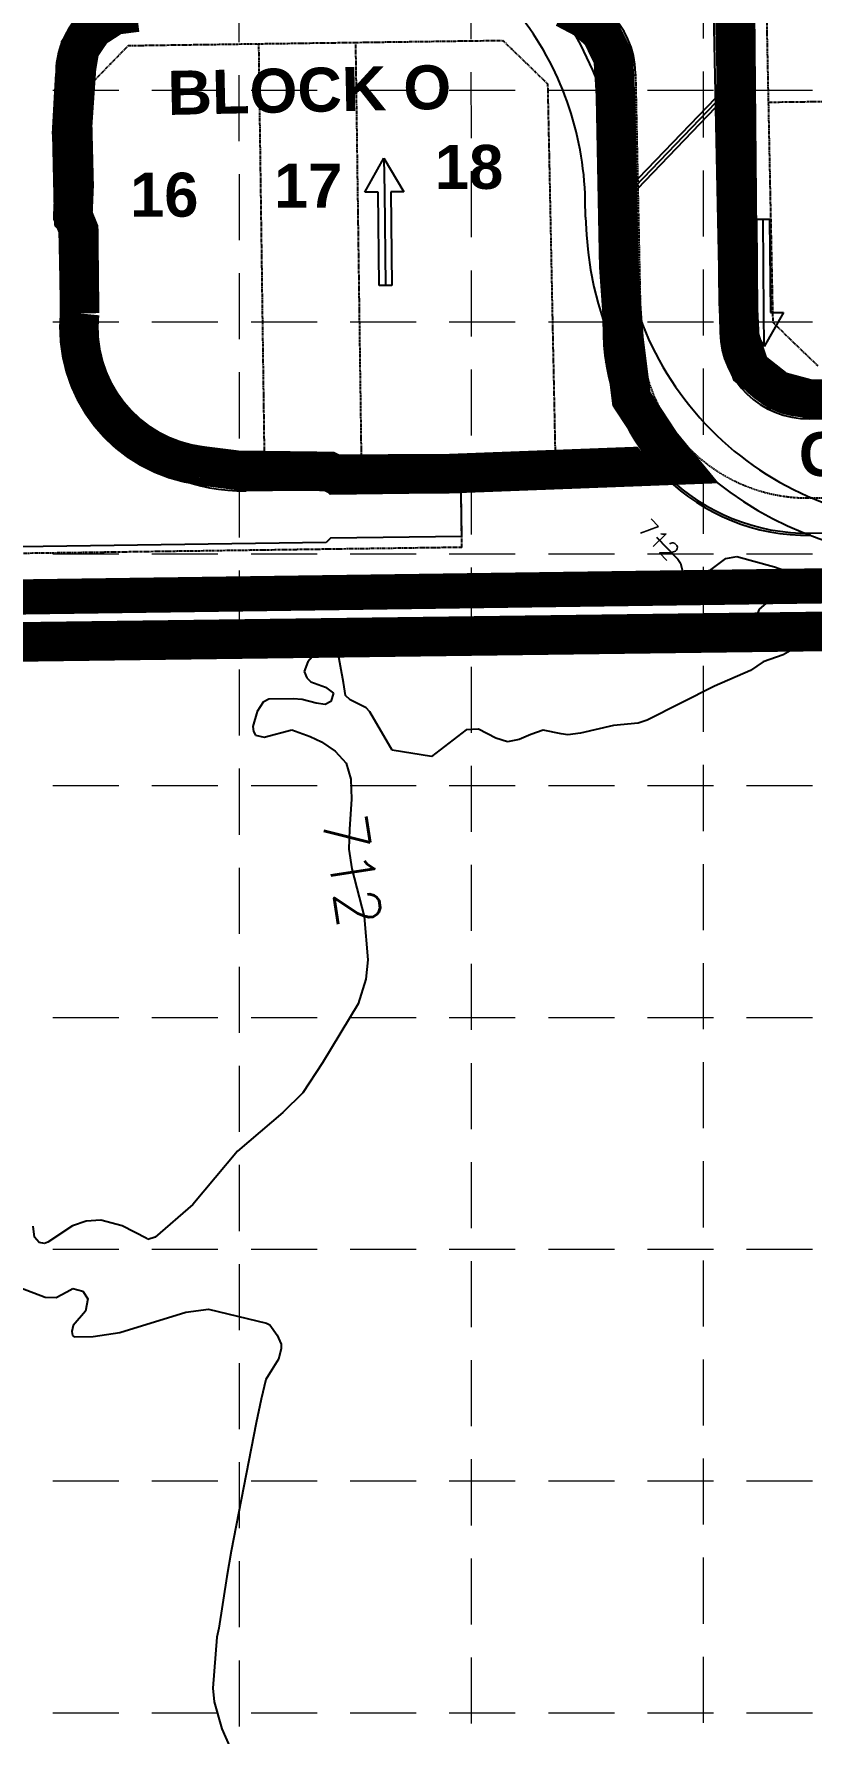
# Model space of a CAD drawing. Header units: inches. Extents: x 2520351 to 2523325, y 7106287 to 7111535.
# Drawn here: x 2522311.3 to 2522487.7, y 7107496.2 to 7107882 of the extents above; entities that cross this region are included whole.
import ezdxf
from ezdxf.enums import TextEntityAlignment as Align

# ---------------------------------------------------------------- set-up
doc = ezdxf.new("R2010")
doc.units = ezdxf.units.IN
doc.header["$MEASUREMENT"] = 0
for name, pattern in [('DASHED', [0.75, 0.5, -0.25]), ('DASHEDX2', [1.5, 1, -0.5]), ('HIDDEN', [0.375, 0.25, -0.125]), ('XPAV-sc1$0$HIDDEN4', [0.09375, 0.0625, -0.03125]), ('XSITE-SC$0$DASHED1', [0.5, 0.375, -0.125]), ('XSITE-SC$0$PHANTOM2', [1.25, 0.625, -0.125, 0.125, -0.125, 0.125, -0.125])]:
    doc.linetypes.add(name, pattern=pattern)
for name, color, linetype in [('1 EROSION BLANKET', 84, 'Continuous'), ('1 SODDED LOT', 2, 'Continuous'), ('CONTOURS', 35, 'Continuous'), ('GRID', 254, 'DASHED'), ('LIMITS OF DISTURBANCE', 1, 'Continuous'), ('MATCH LINE', 252, 'DASHEDX2'), ('STORM', 5, 'Continuous'), ('XDAM-sc1$0$ARROWSHADE', 9, 'Continuous'), ('XPAV-sc1$0$GUTTER', 11, 'XPAV-sc1$0$HIDDEN4'), ('XPAV-sc1$0$p-boc', 11, 'Continuous'), ('XPAV-sc1$0$p-foc', 11, 'Continuous'), ('XPAV-sc1$0$P-PAV', 11, 'Continuous'), ('XSITE-SC$0$1-BLOCK-NUMBER', 251, 'Continuous'), ('XSITE-SC$0$1-LOT NUMBER', 251, 'Continuous'), ('XSITE-SC$0$bdy-65acres', 1, 'Continuous'), ('XSITE-SC$0$P-LOTS', 7, 'XSITE-SC$0$PHANTOM2'), ('XSITE-SC$0$P-ROW', 3, 'XSITE-SC$0$PHANTOM2'), ('XSITE-SC$0$PHASELINE', 6, 'XSITE-SC$0$DASHED1')]:
    doc.layers.add(name, color=color, linetype=linetype)
doc.styles.add('MATCHLINE', font='ARIALBD.TTF')
doc.styles.get("Standard").update_dxf_attribs({"font": 'ARIALBD.TTF'})
doc.styles.add('XTOPO-SC1-sec$0$L100', font='simplex', dxfattribs={"height": 10})
doc.styles.add('XTOPO-SC1-sec$0$L100_40', font='SIMPLEX.shx', dxfattribs={"height": 4})

msp = doc.modelspace()

# ---------------------------------------------------------------- hatches: boundary and pattern name
at = {"layer": '1 SODDED LOT'}
h = msp.add_hatch(dxfattribs=at)
h.set_pattern_fill('ANSI31', color=256, scale=60, style=0)
edge = h.paths.add_edge_path()
edge.add_line((2521746.39, 7107646.36), (2521744.86, 7107758.31))
edge.add_line((2521744.86, 7107758.31), (2521747.04, 7107758.37))
edge.add_line((2521747.04, 7107758.37), (2521750.99, 7107762.44))
edge.add_line((2521750.99, 7107762.44), (2521785.43, 7107762.91))
edge.add_arc((2521785.67, 7107745.01), 17.9, 0.1621, 90.7879, ccw=False)
edge.add_line((2521803.57, 7107745.06), (2521804.89, 7107727.46))
edge.add_line((2521804.89, 7107727.46), (2521805.02, 7107717.88))
edge.add_line((2521805.02, 7107717.88), (2521805.23, 7107706.44))
edge.add_line((2521805.23, 7107706.44), (2521804.25, 7107705.42))
edge.add_line((2521804.25, 7107705.42), (2521804.6, 7107688.82))
edge.add_arc((2521758.68, 7107687.86), 45.94, -68.3455, 1.1975, ccw=False)
edge.add_line((2521775.63, 7107645.16), (2521772.36, 7107644.15))
edge.add_line((2521772.36, 7107644.15), (2521769.8, 7107643.54))
edge.add_line((2521769.8, 7107643.54), (2521767.1, 7107643.06))
edge.add_line((2521767.1, 7107643.06), (2521762.92, 7107642.61))
edge.add_line((2521762.92, 7107642.61), (2521746.45, 7107642.34))
edge.add_line((2521746.45, 7107642.34), (2521746.39, 7107646.36))
h.paths.add_polyline_path([(2521496.41, 7107642.91), (2521494.87, 7107754.48), (2521494.86, 7107754.89), (2521544.44, 7107755.57), (2521546.49, 7107638.6), (2521496.44, 7107637.89)])
edge = h.paths.add_edge_path()
edge.add_line((2521560.4, 7107910.52), (2521558.07, 7108023.7))
edge.add_line((2521558.07, 7108023.7), (2521651.66, 7108025.62))
edge.add_line((2521651.66, 7108025.62), (2521653.09, 7108025.65))
edge.add_line((2521653.09, 7108025.65), (2521655.12, 7108025.67))
edge.add_arc((2521654.18, 7108007.32), 18.37, 20.5729, 87.0589, ccw=False)
edge.add_line((2521671.38, 7108013.78), (2521671.96, 7108011.77))
edge.add_line((2521671.96, 7108011.77), (2521672.24, 7108010.33))
edge.add_line((2521672.24, 7108010.33), (2521672.66, 7108004.67))
edge.add_line((2521672.66, 7108004.67), (2521673.88, 7107987.84))
edge.add_line((2521673.88, 7107987.84), (2521674.16, 7107971.91))
edge.add_line((2521674.16, 7107971.91), (2521673.19, 7107970.83))
edge.add_line((2521673.19, 7107970.83), (2521673.5, 7107955.69))
edge.add_arc((2521631.78, 7107952.34), 41.85, -86.2826, 4.5999, ccw=False)
edge.add_line((2521634.49, 7107910.57), (2521614.91, 7107910.13))
edge.add_line((2521614.91, 7107910.13), (2521613.93, 7107909.11))
edge.add_line((2521613.93, 7107909.11), (2521560.45, 7107908.05))
edge.add_line((2521560.45, 7107908.05), (2521560.4, 7107910.52))
edge = h.paths.add_edge_path()
edge.add_line((2521047.4, 7108212.41), (2521153.71, 7108190.41))
edge.add_line((2521153.71, 7108190.41), (2521165.45, 7108187.98))
edge.add_line((2521165.45, 7108187.98), (2521145.19, 7108096.36))
edge.add_line((2521145.19, 7108096.36), (2521144.82, 7108095.18))
edge.add_arc((2521127.58, 7108100.49), 18.04, 257.7556, 342.8824, ccw=False)
edge.add_line((2521123.75, 7108082.86), (2521105.24, 7108086.22))
edge.add_line((2521105.24, 7108086.22), (2521097.17, 7108087.7))
edge.add_line((2521097.17, 7108087.7), (2521093.78, 7108088.45))
edge.add_line((2521093.78, 7108088.45), (2521093.02, 7108089.64))
edge.add_line((2521093.02, 7108089.64), (2521042.14, 7108100.83))
edge.add_line((2521042.14, 7108100.83), (2521023.14, 7108104.63))
edge.add_line((2521023.14, 7108104.63), (2521047.4, 7108212.41))
edge = h.paths.add_edge_path()
edge.add_line((2521019.41, 7108035.32), (2521021.41, 7108042.83))
edge.add_arc((2521076.42, 7108028.18), 56.93, 107.2084, 165.0796, ccw=False)
edge.add_line((2521059.58, 7108082.56), (2521062.02, 7108082.75))
edge.add_line((2521062.02, 7108082.75), (2521063.44, 7108082.78))
edge.add_arc((2521064.2, 7108044.41), 38.38, 78.5499, 91.1383, ccw=False)
edge.add_line((2521071.82, 7108082.03), (2521087.22, 7108078.63))
edge.add_line((2521087.22, 7108078.63), (2521090.43, 7108077.93))
edge.add_line((2521090.43, 7108077.93), (2521091.62, 7108078.69))
edge.add_line((2521091.62, 7108078.69), (2521095.11, 7108077.9))
edge.add_line((2521095.11, 7108077.9), (2521098.91, 7108076.73))
edge.add_line((2521098.91, 7108076.73), (2521104.9, 7108074.86))
edge.add_line((2521104.9, 7108074.86), (2521106.43, 7108074.38))
edge.add_line((2521106.43, 7108074.38), (2521107.21, 7108074.19))
edge.add_arc((2521102.83, 7108057.05), 17.69, -2.7582, 75.6705, ccw=False)
edge.add_arc((2521095.73, 7108057.39), 24.8, 350.2174, 357.2418, ccw=False)
edge.add_arc((2521158.46, 7108041.57), 40.02, 163.1293, 313.4846)
edge.add_line((2521185.99, 7108012.53), (2521186.72, 7108013.24))
edge.add_line((2521186.72, 7108013.24), (2521188.44, 7108014.97))
edge.add_line((2521188.44, 7108014.97), (2521189.32, 7108015.76))
edge.add_line((2521189.32, 7108015.76), (2521190.38, 7108016.6))
edge.add_arc((2521201.33, 7108002.77), 17.64, 93.2276, 128.3689, ccw=False)
edge.add_line((2521200.34, 7108020.38), (2521227, 7108020.95))
edge.add_line((2521227, 7108020.95), (2521230.56, 7107901.29))
edge.add_line((2521230.56, 7107901.29), (2521209.57, 7107900.92))
edge.add_line((2521209.57, 7107900.92), (2521208.43, 7107900.96))
edge.add_arc((2521221.45, 7108343.75), 442.98, 261.0973, 268.3161, ccw=False)
edge.add_line((2521152.89, 7107906.1), (2521147.31, 7107907.18))
edge.add_line((2521147.31, 7107907.18), (2521141.42, 7107908.4))
edge.add_line((2521141.42, 7107908.4), (2521135.5, 7107909.75))
edge.add_line((2521135.5, 7107909.75), (2521130.22, 7107911.08))
edge.add_line((2521130.22, 7107911.08), (2521114.24, 7107915.61))
edge.add_line((2521114.24, 7107915.61), (2521091.68, 7107923.2))
edge.add_line((2521091.68, 7107923.2), (2521064.35, 7107932.48))
edge.add_line((2521064.35, 7107932.48), (2521052.41, 7107936.54))
edge.add_line((2521052.41, 7107936.54), (2521051.79, 7107937.81))
edge.add_line((2521051.79, 7107937.81), (2521044.55, 7107940.27))
edge.add_arc((2521050.15, 7107983.52), 43.61, 187.3885, 262.6305, ccw=False)
edge.add_line((2521006.9, 7107977.91), (2521006.81, 7107978.71))
edge.add_line((2521006.81, 7107978.71), (2521006.68, 7107980.35))
edge.add_line((2521006.68, 7107980.35), (2521006.61, 7107982.52))
edge.add_arc((2521037.37, 7107983.5), 30.78, 169.0142, 181.8294, ccw=False)
edge.add_line((2521007.16, 7107989.36), (2521012.97, 7108011.46))
edge.add_line((2521012.97, 7108011.46), (2521012.26, 7108012.66))
edge.add_line((2521012.26, 7108012.66), (2521018.19, 7108034.61))
edge.add_line((2521018.19, 7108034.61), (2521019.41, 7108035.32))
h.paths.add_polyline_path([(2521283.39, 7108006.11), (2521285.51, 7107902.42), (2521505.51, 7107906.91), (2521503.11, 7108022.57), (2521283.29, 7108018.11)])
edge = h.paths.add_edge_path()
edge.add_line((2521558.72, 7108049.83), (2521558.74, 7108061.74))
edge.add_line((2521558.74, 7108061.74), (2521556.73, 7108159.77))
edge.add_line((2521556.73, 7108159.77), (2521608.8, 7108160.83))
edge.add_line((2521608.8, 7108160.83), (2521609.82, 7108159.85))
edge.add_line((2521609.82, 7108159.85), (2521624.96, 7108160.17))
edge.add_arc((2521625.88, 7108115.42), 44.75, 8.834, 91.1827, ccw=False)
edge.add_line((2521670.1, 7108122.3), (2521670.53, 7108101.58))
edge.add_line((2521670.53, 7108101.58), (2521671.54, 7108100.6))
edge.add_line((2521671.54, 7108100.6), (2521671.87, 7108084.53))
edge.add_line((2521671.87, 7108084.53), (2521671.15, 7108070.03))
edge.add_line((2521671.15, 7108070.03), (2521671.15, 7108068.8))
edge.add_arc((2521654.11, 7108068.8), 17.04, -87.2047, 0, ccw=False)
edge.add_line((2521654.94, 7108051.78), (2521653.54, 7108051.67))
edge.add_line((2521653.54, 7108051.67), (2521558.72, 7108049.83))
edge = h.paths.add_edge_path()
edge.add_line((2521506.88, 7108158.75), (2521219.57, 7108152.9))
edge.add_line((2521219.57, 7108152.9), (2521201.84, 7108151.72))
edge.add_line((2521201.84, 7108151.72), (2521198.48, 7108151.46))
edge.add_arc((2521199.96, 7108132), 19.52, 94.3325, 163.5555)
edge.add_line((2521181.24, 7108137.52), (2521171.4, 7108094.46))
edge.add_line((2521171.4, 7108094.46), (2521161.77, 7108088.5))
edge.add_line((2521161.77, 7108088.5), (2521156.09, 7108064.96))
edge.add_arc((2521177.51, 7108059.79), 22.04, 166.4191, 262.6913)
edge.add_line((2521174.7, 7108037.93), (2521175.55, 7108037.91))
edge.add_line((2521175.55, 7108037.91), (2521179.48, 7108042))
edge.add_line((2521179.48, 7108042), (2521402.46, 7108046.53))
edge.add_line((2521402.46, 7108046.53), (2521495.69, 7108048.45))
edge.add_line((2521495.69, 7108048.45), (2521499.77, 7108044.52))
edge.add_line((2521499.77, 7108044.52), (2521508.7, 7108044.69))
edge.add_line((2521508.7, 7108044.69), (2521508.63, 7108061.23))
edge.add_line((2521508.63, 7108061.23), (2521506.88, 7108158.75))
edge = h.paths.add_edge_path()
edge.add_line((2521610.94, 7108171.88), (2521608.46, 7108290.01))
edge.add_line((2521608.46, 7108290.01), (2521533.5, 7108288.35))
edge.add_line((2521533.5, 7108288.35), (2521484.86, 7108287.21))
edge.add_line((2521484.86, 7108287.21), (2521460.83, 7108286.21))
edge.add_line((2521460.83, 7108286.21), (2521429.9, 7108284.54))
edge.add_line((2521429.9, 7108284.54), (2521368.78, 7108281.06))
edge.add_line((2521368.78, 7108281.06), (2521349.23, 7108279.95))
edge.add_line((2521349.23, 7108279.95), (2521261.12, 7108274.98))
edge.add_line((2521261.12, 7108274.98), (2521221, 7108272.74))
edge.add_line((2521221, 7108272.74), (2521216.72, 7108276.52))
edge.add_line((2521216.72, 7108276.52), (2521216.67, 7108276.52))
edge.add_arc((2521217.41, 7108256.67), 19.86, 92.1221, 170.604)
edge.add_line((2521197.82, 7108259.91), (2521204.23, 7108250.57))
edge.add_line((2521204.23, 7108250.57), (2521191.32, 7108184.43))
edge.add_line((2521191.32, 7108184.43), (2521191.26, 7108184.1))
edge.add_arc((2521208.22, 7108180.91), 17.26, 169.3216, 273.4207)
edge.add_line((2521209.25, 7108163.67), (2521219.73, 7108162.93))
edge.add_line((2521219.73, 7108162.93), (2521312.77, 7108164.87))
edge.add_line((2521312.77, 7108164.87), (2521481.29, 7108168.3))
edge.add_line((2521481.29, 7108168.3), (2521608.6, 7108170.83))
edge.add_line((2521608.6, 7108170.83), (2521609.57, 7108171.85))
edge.add_line((2521609.57, 7108171.85), (2521610.94, 7108171.88))
edge = h.paths.add_edge_path()
edge.add_line((2521627.16, 7108316.19), (2521544.24, 7108314.51))
edge.add_line((2521544.24, 7108314.51), (2521502.41, 7108313.51))
edge.add_line((2521502.41, 7108313.51), (2521481.25, 7108313))
edge.add_line((2521481.25, 7108313), (2521407.23, 7108309.18))
edge.add_line((2521407.23, 7108309.18), (2521291.9, 7108302.79))
edge.add_line((2521291.9, 7108302.79), (2521288.46, 7108418.47))
edge.add_line((2521288.46, 7108418.47), (2521407.15, 7108420.82))
edge.add_line((2521407.15, 7108420.82), (2521497.39, 7108422.63))
edge.add_line((2521497.39, 7108422.63), (2521603.37, 7108424.87))
edge.add_line((2521603.37, 7108424.87), (2521604.44, 7108423.88))
edge.add_line((2521604.44, 7108423.88), (2521620.18, 7108424.17))
edge.add_arc((2521620.99, 7108379.83), 44.34, 11.6094, 91.0508, ccw=False)
edge.add_line((2521664.42, 7108388.76), (2521665.18, 7108365.61))
edge.add_line((2521665.18, 7108365.61), (2521666.17, 7108364.62))
edge.add_line((2521666.17, 7108364.62), (2521666.53, 7108349.61))
edge.add_line((2521666.53, 7108349.61), (2521665.82, 7108330.77))
edge.add_line((2521665.82, 7108330.77), (2521665.78, 7108329.18))
edge.add_arc((2521648.75, 7108329.68), 17.03, 269.7677, 358.3135, ccw=False)
edge.add_line((2521648.68, 7108312.65), (2521631.32, 7108312.27))
edge.add_line((2521631.32, 7108312.27), (2521627.16, 7108316.19))
edge = h.paths.add_edge_path()
edge.add_line((2521256.27, 7108555.67), (2521264.44, 7108547.85))
edge.add_line((2521264.44, 7108547.85), (2521422.22, 7108551.08))
edge.add_line((2521422.22, 7108551.08), (2521439.6, 7108551.4))
edge.add_line((2521439.6, 7108551.4), (2521460.09, 7108551.78))
edge.add_line((2521460.09, 7108551.78), (2521478.53, 7108551.99))
edge.add_line((2521478.53, 7108551.99), (2521498.9, 7108551.85))
edge.add_line((2521498.9, 7108551.85), (2521515.27, 7108551.59))
edge.add_line((2521515.27, 7108551.59), (2521535.22, 7108551.01))
edge.add_line((2521535.22, 7108551.01), (2521558.63, 7108550.02))
edge.add_line((2521558.63, 7108550.02), (2521563.46, 7108549.77))
edge.add_line((2521563.46, 7108549.77), (2521600.09, 7108547.42))
edge.add_line((2521600.09, 7108547.42), (2521612.24, 7108546.59))
edge.add_line((2521612.24, 7108546.59), (2521642.87, 7108544.49))
edge.add_line((2521642.87, 7108544.49), (2521644.67, 7108544.41))
edge.add_arc((2521643.68, 7108526.18), 18.26, -0.2001, 86.9036, ccw=False)
edge.add_line((2521661.94, 7108526.12), (2521663.48, 7108497.64))
edge.add_line((2521663.48, 7108497.64), (2521662.44, 7108496.61))
edge.add_line((2521662.44, 7108496.61), (2521662.84, 7108477.01))
edge.add_arc((2521621.17, 7108477.8), 41.67, 279.5049, 358.923, ccw=False)
edge.add_line((2521628.05, 7108436.7), (2521270.95, 7108428.02))
edge.add_line((2521270.95, 7108428.02), (2521264.41, 7108428))
edge.add_line((2521264.41, 7108428), (2521251.99, 7108428.74))
edge.add_line((2521251.99, 7108428.74), (2521250.56, 7108428.86))
edge.add_line((2521250.56, 7108428.86), (2521248.88, 7108429.14))
edge.add_arc((2521252.57, 7108446.62), 17.86, 178.6911, 258.0797, ccw=False)
edge.add_line((2521234.71, 7108447.03), (2521243.77, 7108528.42))
edge.add_line((2521243.77, 7108528.42), (2521236.52, 7108537.37))
edge.add_line((2521236.52, 7108537.37), (2521236.59, 7108537.82))
edge.add_arc((2521256.58, 7108535.54), 20.12, 94.1833, 173.5096, ccw=False)
edge.add_line((2521255.11, 7108555.6), (2521256.27, 7108555.67))
edge = h.paths.add_edge_path()
edge.add_line((2521107.58, 7108664.77), (2521108.64, 7108682.72))
edge.add_line((2521108.64, 7108682.72), (2521266.52, 7108685.94))
edge.add_line((2521266.52, 7108685.94), (2521268.4, 7108592.03))
edge.add_line((2521268.4, 7108592.03), (2521265.61, 7108582.1))
edge.add_line((2521265.61, 7108582.1), (2521265.6, 7108582.05))
edge.add_line((2521265.6, 7108582.05), (2521265.56, 7108582.07))
edge.add_arc((2521245.59, 7108545.89), 41.32, 61.0945, 134.8409)
edge.add_line((2521216.45, 7108575.19), (2521207.18, 7108580.34))
edge.add_line((2521207.18, 7108580.34), (2521107.58, 7108664.77))
h.paths.add_polyline_path([(2521338.51, 7108687.38), (2521340.74, 7108575.45), (2521409.85, 7108576.76), (2521462.55, 7108577.85), (2521498.11, 7108577.93), (2521524.42, 7108577.42), (2521561.99, 7108575.86), (2521619.96, 7108572.16), (2521620.68, 7108584.2), (2521618.44, 7108693.07)])
edge = h.paths.add_edge_path()
edge.add_line((2521675.61, 7108638.41), (2521787.53, 7108640.54))
edge.add_line((2521787.53, 7108640.54), (2521788.82, 7108582.44))
edge.add_arc((2521769.3, 7108582), 19.53, -91.2766, 1.2682, ccw=False)
edge.add_line((2521768.86, 7108562.48), (2521676.84, 7108568.35))
edge.add_line((2521676.84, 7108568.35), (2521675.61, 7108638.41))
h.paths.add_polyline_path([(2522089.45, 7108697.69), (2522087.41, 7108797.67), (2522087.4, 7108809.66), (2522141.64, 7108810.78), (2522144.56, 7108694.83), (2522090.79, 7108693.71), (2522089.8, 7108692.7), (2522089.51, 7108692.7)])
h.paths.add_polyline_path([(2522252.39, 7108801.05), (2522254.38, 7108696.13), (2522309.56, 7108697.17), (2522307.11, 7108814.19), (2522252.07, 7108813.05)])
edge = h.paths.add_edge_path()
edge.add_line((2522425.42, 7107990.85), (2522320.45, 7107988.7))
edge.add_line((2522320.45, 7107988.7), (2522321.28, 7107951.54))
edge.add_line((2522321.28, 7107951.54), (2522322.52, 7107935.37))
edge.add_arc((2522340.74, 7107935.67), 18.22, 180.9526, 266.0005)
edge.add_line((2522339.47, 7107917.49), (2522396.48, 7107918.22))
edge.add_line((2522396.48, 7107918.22), (2522404.4, 7107910.48))
edge.add_line((2522404.4, 7107910.48), (2522427.53, 7107910.71))
edge.add_arc((2522426.8, 7107930.52), 19.82, 272.1239, 358.3676)
edge.add_line((2522446.62, 7107929.95), (2522445.36, 7107990.97))
edge.add_line((2522445.36, 7107990.97), (2522425.42, 7107990.85))
h.paths.add_polyline_path([(2522420.67, 7108224.34), (2522421.87, 7108165.95), (2522317.91, 7108163.85), (2522317.73, 7108171.63), (2522316.69, 7108172.59), (2522315.73, 7108222.04)])
h.paths.add_polyline_path([(2522580.28, 7108243.42), (2522458.38, 7108240.38), (2522464.65, 7107967.07), (2522585.56, 7107967.98)])
edge = h.paths.add_edge_path()
edge.add_line((2522579.22, 7108296.92), (2522576.73, 7108417.39))
edge.add_line((2522576.73, 7108417.39), (2522469.65, 7108328.39))
edge.add_line((2522469.65, 7108328.39), (2522462.53, 7108321.45))
edge.add_line((2522462.53, 7108321.45), (2522462.71, 7108321.2))
edge.add_arc((2522430.81, 7108296.5), 40.35, 0.4877, 37.7474, ccw=False)
edge.add_line((2522471.16, 7108296.85), (2522579.22, 7108296.92))
h.paths.add_polyline_path([(2522576.35, 7108437.57), (2522445, 7108434.96), (2522443.72, 7108526.29), (2522442.61, 7108536.5), (2522453.2, 7108543.61), (2522459.72, 7108551.85), (2522464.2, 7108561.88), (2522465.59, 7108573.17), (2522464.18, 7108583.42), (2522459.8, 7108593.28), (2522456.3, 7108597.55), (2522461.81, 7108601.72), (2522466.36, 7108600.86), (2522572.93, 7108603.07)])
h.paths.add_polyline_path([(2522569.61, 7108768), (2522570.72, 7108713.03), (2522460.71, 7108710.69), (2522444.76, 7108711.11), (2522444.01, 7108746), (2522444.87, 7108752.5), (2522447.49, 7108758.01), (2522451.68, 7108762.45), (2522456.29, 7108765.05), (2522464.83, 7108769.19), (2522481.93, 7108766.16)])
h.paths.add_polyline_path([(2522560.76, 7109202.2), (2522446.33, 7109199.81), (2522434.27, 7109198.05), (2522437.5, 7109182.67), (2522439.66, 7109156.51), (2522441.43, 7109069.76), (2522437.53, 7109065.63), (2522437.82, 7109051.02), (2522439.59, 7109049.34), (2522563.76, 7109052.27)])

# ---------------------------------------------------------------- linework, layer by layer
for p, q in [((2522386.38, 7107846.04), (2522390.74, 7107853.8)), ((2522390.74, 7107853.8), (2522395.28, 7107846.14)), ((2522389.38, 7107846.07), (2522386.38, 7107846.04)), ((2522389.61, 7107824.86), (2522389.38, 7107846.07)), ((2522395.28, 7107846.14), (2522392.28, 7107846.11)), ((2522392.28, 7107846.11), (2522392.51, 7107824.89)), ((2522475.36, 7107839.93), (2522478.26, 7107839.95)), ((2522475.55, 7107818.71), (2522475.36, 7107839.93)), ((2522478.26, 7107839.95), (2522478.45, 7107818.74)), ((2522443.9, 7107828.74), (2522446.8, 7107828.76)), ((2522444.09, 7107807.52), (2522443.9, 7107828.74)), ((2522446.8, 7107828.76), (2522446.99, 7107807.55)), ((2522392.51, 7107824.89), (2522389.61, 7107824.86)), ((2522472.55, 7107818.69), (2522475.55, 7107818.71)), ((2522477.07, 7107811.02), (2522472.55, 7107818.69)), ((2522481.45, 7107818.77), (2522477.07, 7107811.02)), ((2522478.45, 7107818.74), (2522481.45, 7107818.77)), ((2522441.09, 7107807.5), (2522444.09, 7107807.52)), ((2522445.61, 7107799.83), (2522441.09, 7107807.5)), ((2522449.99, 7107807.58), (2522445.61, 7107799.83)), ((2522446.99, 7107807.55), (2522449.99, 7107807.58))]:
    msp.add_line(p, q)
at = {"layer": '1 EROSION BLANKET', "const_width": 9}
msp.add_lwpolyline([(2522589.11, 7107799.46), (2522487.25, 7107799.08), (2522480.15, 7107800.99), (2522473.82, 7107805.98), (2522471.52, 7107813.07), (2522471.13, 7107821.31), (2522469.83, 7107966.77)], dxfattribs=at)
msp.add_lwpolyline([(2522431.83, 7107887.85), (2522436.35, 7107885.47), (2522439.92, 7107882.38), (2522442.78, 7107876.55), (2522443.28, 7107868.26), (2522444.04, 7107829.33), (2522445.22, 7107812.63), (2522446.91, 7107799.13), (2522453.66, 7107788.84), (2522457.54, 7107784.12), (2522404.2, 7107782.09), (2522379.42, 7107782.05), (2522378.3, 7107782.64), (2522357.52, 7107782.9), (2522349.13, 7107783.96, -0.406956), (2522321.63, 7107818.55), (2522321.43, 7107837.5), (2522320.1, 7107840.75), (2522320.39, 7107847.55), (2522320.05, 7107861.31), (2522320.93, 7107874.27), (2522321.65, 7107878.68), (2522324.66, 7107883.15), (2522329.51, 7107886.3), (2522334.63, 7107886.95)], format="xyb", dxfattribs=at)
at = {"layer": 'CONTOURS'}
for p, q in [((2522452.64, 7107767.7, 712), (2522457.42, 7107762.74, 712)), ((2522457.42, 7107762.74, 712), (2522458.05, 7107761.8, 712)), ((2522458.05, 7107761.8, 712), (2522458.56, 7107759.7, 712)), ((2522458.56, 7107759.7, 712), (2522458.14, 7107757.12, 712)), ((2522459.58, 7107756.3, 712), (2522468.36, 7107762.89, 712)), ((2522468.36, 7107762.89, 712), (2522470.81, 7107763.32, 712)), ((2522470.81, 7107763.32, 712), (2522479.42, 7107761.01, 712)), ((2522479.42, 7107761.01, 712), (2522483.05, 7107759.66, 712)), ((2522458.14, 7107757.12, 712), (2522458.57, 7107756.2, 712)), ((2522458.57, 7107756.2, 712), (2522459.58, 7107756.3, 712)), ((2522483.05, 7107759.66, 712), (2522484.54, 7107758.35, 712)), ((2522484.54, 7107758.35, 712), (2522485.71, 7107756.14, 712)), ((2522485.71, 7107756.14, 712), (2522485.7, 7107755.43, 712)), ((2522477.46, 7107752.63, 712), (2522475.88, 7107751.36, 712)), ((2522478.91, 7107753.01, 712), (2522477.46, 7107752.63, 712)), ((2522485.05, 7107754.41, 712), (2522478.91, 7107753.01, 712)), ((2522485.51, 7107754.84, 712), (2522485.05, 7107754.41, 712)), ((2522485.7, 7107755.43, 712), (2522485.51, 7107754.84, 712)), ((2522475.88, 7107751.36, 712), (2522475.14, 7107749.41, 712)), ((2522475.14, 7107749.41, 712), (2522475.5, 7107743.37, 712)), ((2522478.93, 7107746.95, 712), (2522480.05, 7107748.21, 712)), ((2522480.05, 7107748.21, 712), (2522481.67, 7107748.7, 712)), ((2522481.67, 7107748.7, 712), (2522484.13, 7107748.49, 712)), ((2522484.13, 7107748.49, 712), (2522485.55, 7107747.22, 712)), ((2522476.53, 7107743.19, 712), (2522477.76, 7107744.6, 712)), ((2522477.76, 7107744.6, 712), (2522478.93, 7107746.95, 712)), ((2522485.55, 7107747.22, 712), (2522485.95, 7107745.78, 712)), ((2522485.95, 7107745.78, 712), (2522485.59, 7107743.87, 712)), ((2522374.44, 7107740.52, 712), (2522373.44, 7107739.42, 712)), ((2522375.75, 7107741.21, 712), (2522374.44, 7107740.52, 712)), ((2522377.18, 7107741.77, 712), (2522375.75, 7107741.21, 712)), ((2522379.17, 7107743.61, 712), (2522377.18, 7107741.77, 712)), ((2522379.24, 7107743.62, 712), (2522379.17, 7107743.61, 712)), ((2522379.68, 7107743.51, 712), (2522379.24, 7107743.62, 712)), ((2522380.03, 7107742.96, 712), (2522379.68, 7107743.51, 712)), ((2522381.55, 7107734.75, 712), (2522380.03, 7107742.96, 712)), ((2522475.5, 7107743.37, 712), (2522476.53, 7107743.19, 712)), ((2522481.35, 7107740.98, 712), (2522476.84, 7107739.38, 712)), ((2522485.03, 7107743.1, 712), (2522481.35, 7107740.98, 712)), ((2522485.59, 7107743.87, 712), (2522485.03, 7107743.1, 712)), ((2522373.44, 7107739.42, 712), (2522372.6, 7107737.18, 712)), ((2522372.6, 7107737.18, 712), (2522373.22, 7107735.78, 712)), ((2522473.94, 7107737.48, 712), (2522465.76, 7107733.86, 712)), ((2522476.84, 7107739.38, 712), (2522473.94, 7107737.48, 712)), ((2522373.22, 7107735.78, 712), (2522374.13, 7107734.86, 712)), ((2522374.13, 7107734.86, 712), (2522377.47, 7107733.66, 712)), ((2522377.47, 7107733.66, 712), (2522379.29, 7107732.29, 712)), ((2522382.01, 7107731.77, 712), (2522381.55, 7107734.75, 712)), ((2522465.76, 7107733.86, 712), (2522450.47, 7107726.19, 712)), ((2522363.28, 7107730.25, 712), (2522361.91, 7107728.13, 712)), ((2522364.6, 7107730.97, 712), (2522363.28, 7107730.25, 712)), ((2522370.13, 7107731.01, 712), (2522364.6, 7107730.97, 712)), ((2522372.18, 7107730.85, 712), (2522370.13, 7107731.01, 712)), ((2522375.35, 7107730.06, 712), (2522372.18, 7107730.85, 712)), ((2522377.4, 7107729.76, 712), (2522375.35, 7107730.06, 712)), ((2522378.66, 7107730.39, 712), (2522377.4, 7107729.76, 712)), ((2522379.29, 7107732.29, 712), (2522378.66, 7107730.39, 712)), ((2522383.06, 7107730.78, 712), (2522382.01, 7107731.77, 712)), ((2522386.66, 7107728.93, 712), (2522383.06, 7107730.78, 712)), ((2522387.51, 7107728.02, 712), (2522386.66, 7107728.93, 712)), ((2522361.91, 7107728.13, 712), (2522360.99, 7107724.7, 712)), ((2522392.59, 7107719.38, 712), (2522387.51, 7107728.02, 712)), ((2522442.82, 7107724.98, 712), (2522435.33, 7107723.23, 712)), ((2522448.46, 7107725.52, 712), (2522442.82, 7107724.98, 712)), ((2522450.47, 7107726.19, 712), (2522448.46, 7107725.52, 712)), ((2522360.99, 7107724.7, 712), (2522361.13, 7107723.59, 712)), ((2522361.13, 7107723.59, 712), (2522361.56, 7107722.77, 712)), ((2522361.56, 7107722.77, 712), (2522363.52, 7107722.32, 712)), ((2522363.52, 7107722.32, 712), (2522369.84, 7107724, 712)), ((2522369.84, 7107724, 712), (2522373.98, 7107722.44, 712)), ((2522373.98, 7107722.44, 712), (2522376.57, 7107721.24, 712)), ((2522376.57, 7107721.24, 712), (2522379.62, 7107719.16, 712)), ((2522409.38, 7107723.95, 712), (2522401.54, 7107717.91, 712)), ((2522412.18, 7107724.12, 712), (2522409.38, 7107723.95, 712)), ((2522416.15, 7107722.04, 712), (2522412.18, 7107724.12, 712)), ((2522418.74, 7107721.26, 712), (2522416.15, 7107722.04, 712)), ((2522421.41, 7107721.74, 712), (2522418.74, 7107721.26, 712)), ((2522424.11, 7107722.92, 712), (2522421.41, 7107721.74, 712)), ((2522426.88, 7107723.89, 712), (2522424.11, 7107722.92, 712)), ((2522430.93, 7107723.03, 712), (2522426.88, 7107723.89, 712)), ((2522432.48, 7107722.83, 712), (2522430.93, 7107723.03, 712)), ((2522435.33, 7107723.23, 712), (2522432.48, 7107722.83, 712)), ((2522379.62, 7107719.16, 712), (2522382.16, 7107716.37, 712)), ((2522401.54, 7107717.91, 712), (2522392.59, 7107719.38, 712)), ((2522382.16, 7107716.37, 712), (2522383.19, 7107712.74, 712)), ((2522383.19, 7107712.74, 712), (2522383.33, 7107708.24, 712)), ((2522383.33, 7107708.24, 712), (2522382.91, 7107701.39, 712)), ((2522382.91, 7107701.39, 712), (2522382.76, 7107696.87, 712)), ((2522382.76, 7107696.87, 712), (2522383.46, 7107692.4, 712)), ((2522383.46, 7107692.4, 712), (2522386.22, 7107681.6, 712)), ((2522386.22, 7107681.6, 712), (2522387.07, 7107671.76, 712)), ((2522387.07, 7107671.76, 712), (2522386.58, 7107667.36, 712)), ((2522386.58, 7107667.36, 712), (2522384.84, 7107661.75, 712)), ((2522384.84, 7107661.75, 712), (2522376.76, 7107648.32, 712)), ((2522376.76, 7107648.32, 712), (2522372.31, 7107641.5, 712)), ((2522372.31, 7107641.5, 712), (2522367.77, 7107637.07, 712)), ((2522367.77, 7107637.07, 712), (2522357.5, 7107628.29, 712)), ((2522357.5, 7107628.29, 712), (2522347.38, 7107616.17, 712)), ((2522347.38, 7107616.17, 712), (2522338.77, 7107608.74, 712)), ((2522311.42, 7107608.73, 712), (2522311.09, 7107611.26, 712)), ((2522320.04, 7107611.36, 712), (2522314.46, 7107607.59, 712)), ((2522323.13, 7107612.42, 712), (2522320.04, 7107611.36, 712)), ((2522326.46, 7107612.59, 712), (2522323.13, 7107612.42, 712)), ((2522331.27, 7107611.33, 712), (2522326.46, 7107612.59, 712)), ((2522336.9, 7107608.46, 712), (2522331.27, 7107611.33, 712)), ((2522312.44, 7107607.53, 712), (2522311.42, 7107608.73, 712)), ((2522313.69, 7107607.29, 712), (2522312.44, 7107607.53, 712)), ((2522314.46, 7107607.59, 712), (2522313.69, 7107607.29, 712)), ((2522337.14, 7107608.22, 712), (2522336.9, 7107608.46, 712)), ((2522338.77, 7107608.74, 712), (2522337.14, 7107608.22, 712)), ((2522306.49, 7107597.96, 712), (2522313.82, 7107595.15, 712)), ((2522313.82, 7107595.15, 712), (2522316.35, 7107595.09, 712)), ((2522316.35, 7107595.09, 712), (2522318.76, 7107596.35, 712)), ((2522318.76, 7107596.35, 712), (2522320.12, 7107597.13, 712)), ((2522320.12, 7107597.13, 712), (2522322.36, 7107596.52, 712)), ((2522322.36, 7107596.52, 712), (2522323.48, 7107594.75, 712)), ((2522323.48, 7107594.75, 712), (2522322.97, 7107591.92, 712)), ((2522322.97, 7107591.92, 712), (2522320.14, 7107588.68, 712)), ((2522330.79, 7107587.13, 712), (2522345.77, 7107591.7, 712)), ((2522345.77, 7107591.7, 712), (2522350.87, 7107592.38, 712)), ((2522350.87, 7107592.38, 712), (2522364.04, 7107589.26, 712)), ((2522320.14, 7107588.68, 712), (2522319.85, 7107587.36, 712)), ((2522319.85, 7107587.36, 712), (2522320.05, 7107586.44, 712)), ((2522320.05, 7107586.44, 712), (2522320.38, 7107586.14, 712)), ((2522320.38, 7107586.14, 712), (2522324.69, 7107586.22, 712)), ((2522324.69, 7107586.22, 712), (2522330.79, 7107587.13, 712)), ((2522364.04, 7107589.26, 712), (2522364.82, 7107588.82, 712)), ((2522364.82, 7107588.82, 712), (2522366.52, 7107586.52, 712)), ((2522366.52, 7107586.52, 712), (2522367.36, 7107584.47, 712)), ((2522367.38, 7107583.39, 712), (2522366.8, 7107581.06, 712)), ((2522367.36, 7107584.47, 712), (2522367.38, 7107583.39, 712)), ((2522365.26, 7107578.67, 712), (2522363.92, 7107576.45, 712)), ((2522366.8, 7107581.06, 712), (2522365.26, 7107578.67, 712)), ((2522363.92, 7107576.45, 712), (2522362.86, 7107571.97, 712)), ((2522362.86, 7107571.97, 712), (2522361.71, 7107566.57, 712)), ((2522361.71, 7107566.57, 712), (2522356.05, 7107537.44, 712)), ((2522356.05, 7107537.44, 712), (2522355.05, 7107531.71, 712)), ((2522355.05, 7107531.71, 712), (2522353.24, 7107519.96, 712)), ((2522352.78, 7107517.89, 712), (2522351.9, 7107506.37, 712)), ((2522353.24, 7107519.96, 712), (2522352.78, 7107517.89, 712)), ((2522351.9, 7107506.37, 712), (2522352.15, 7107503.21, 712)), ((2522352.15, 7107503.21, 712), (2522353.89, 7107497.08, 712)), ((2522353.89, 7107497.08, 712), (2522357.05, 7107490.07, 712))]:
    msp.add_line(p, q, dxfattribs=at)
at = {"layer": 'GRID', "color": 252, "linetype": 'HIDDEN', "lineweight": 0, "ltscale": 60}
for p, q in [((2522357.95, 7106552.66), (2522357.83, 7109607.62)), ((2522410.64, 7106553.31), (2522410.47, 7109607.62)), ((2522463.38, 7106553.49), (2522463.12, 7109607.62)), ((2520673.05, 7107869.24), (2522673.45, 7107869.24)), ((2520673.05, 7107816.6), (2522673.45, 7107816.6)), ((2520673.05, 7107763.96), (2522673.45, 7107763.96)), ((2520673.05, 7107711.32), (2522673.45, 7107711.32)), ((2520673.05, 7107658.67), (2522673.45, 7107658.67)), ((2520673.05, 7107606.03), (2522673.45, 7107606.03)), ((2520673.05, 7107553.39), (2522673.45, 7107553.39)), ((2520673.05, 7107500.75), (2522673.45, 7107500.75))]:
    msp.add_line(p, q, dxfattribs=at)
at = {"layer": 'LIMITS OF DISTURBANCE', "linetype": 'DASHED', "ltscale": 100, "const_width": 9}
msp.add_lwpolyline([(2521082.65, 7108652.3, -0.074702), (2520903.73, 7107804.13), (2521042.73, 7107757.09), (2521040.03, 7107740.87), (2521047.24, 7107725.86), (2521083.87, 7107711.75), (2520992.09, 7107487.1), (2520908.92, 7107310.63), (2520838.45, 7107181.3), (2520788.38, 7107100.7), (2520757.62, 7107043.85, 0.132205), (2520704.96, 7106821.91), (2520704.06, 7106704.68), (2520704.06, 7106697.48), (2521845.8, 7106721.63), (2521829.96, 7107737.68), (2522599.98, 7107747.75), (2522601.01, 7107723.88), (2522623.34, 7107724.91), (2522620.74, 7107814.71), (2522594.78, 7107814.19), (2522566.61, 7109366.72)], format="xyb", dxfattribs=at)
at = {"layer": 'STORM', "color": 5}
msp.add_line((2522436.5, 7107840.41), (2522436.42, 7107844.26), dxfattribs=at)
msp.add_lwpolyline([(2522466.04, 7107863.34), (2522469.54, 7107863.41), (2522469.41, 7107869.41), (2522465.92, 7107869.34)], close=True, dxfattribs=at)
msp.add_lwpolyline([(2522466.04, 7107863.34), (2522469.54, 7107863.41), (2522469.41, 7107869.41), (2522465.92, 7107869.34)], close=True, dxfattribs=at)
for points in [[(2522465.98, 7107866.34), (2522440.52, 7107839.82)], [(2522465.96, 7107867.4), (2522444.6, 7107845.16)], [(2522466, 7107865.28), (2522444.65, 7107843.04)]]:
    msp.add_lwpolyline(points, dxfattribs=at)
for centre, radius, start, end in [((2522365.44, 7107842.81), 79, 1.1685, 38.098), ((2522365.44, 7107842.81), 71, 1.1685, 38.098), ((2522515.48, 7107842.02), 71, 178.4209, 270.7928), ((2522515.48, 7107842.02), 79, 181.1685, 270.7928)]:
    msp.add_arc(centre, radius, start, end, dxfattribs=at)
at = {"layer": 'XDAM-sc1$0$ARROWSHADE'}
for p, q in [((2522390.74, 7107853.8), (2522390.83, 7107846.09)), ((2522390.83, 7107846.09), (2522391.06, 7107824.88)), ((2522477, 7107818.73), (2522476.81, 7107839.94)), ((2522445.54, 7107807.54), (2522445.35, 7107828.75)), ((2522477.07, 7107811.02), (2522477, 7107818.73)), ((2522445.61, 7107799.83), (2522445.54, 7107807.54))]:
    msp.add_line(p, q, dxfattribs=at)
at = {"layer": 'XPAV-sc1$0$GUTTER', "color": 7}
for p, q in [((2522447.84, 7107872.88), (2522449.04, 7107813.85)), ((2522487.56, 7107776.63), (2522548.33, 7107777.47))]:
    msp.add_line(p, q, dxfattribs=at)
msp.add_arc((2522487.04, 7107814.62), 38, 181.1685, 270.7928, dxfattribs=at)
at = {"layer": 'XPAV-sc1$0$p-boc', "color": 7}
for p, q in [((2522461.11, 7108129.3), (2522466.42, 7107869.35)), ((2522439.5, 7107864.92), (2522440.55, 7107813.68)), ((2522466.54, 7107863.35), (2522467.54, 7107814.23)), ((2522487.31, 7107795.13), (2522572.31, 7107796.3))]:
    msp.add_line(p, q, dxfattribs=at)
msp.add_lwpolyline([(2522439.5, 7107864.92), (2522447.34, 7107873.08)], dxfattribs=at)
for centre, radius, start, end in [((2522427.84, 7107872.68), 19.5, 1.1685, 90.7928), ((2522487.04, 7107814.62), 19.5, 181.1685, 270.7928), ((2522487.04, 7107814.62), 46.5, 181.1685, 270.7928)]:
    msp.add_arc(centre, radius, start, end, dxfattribs=at)
at = {"layer": 'XPAV-sc1$0$p-foc', "color": 7}
for p, q in [((2522457.98, 7108258.59), (2522467.04, 7107814.22)), ((2522440, 7107864.72), (2522441.05, 7107813.69)), ((2522487.31, 7107794.63), (2522588.31, 7107796.02))]:
    msp.add_line(p, q, dxfattribs=at)
for points in [[(2522440, 7107864.72), (2522447.84, 7107872.88)], [(2522447.84, 7107872.88), (2522447.84, 7107873.09)], [(2522487.67, 7107768.63), (2522540.44, 7107769.36)]]:
    msp.add_lwpolyline(points, dxfattribs=at)
for centre, radius, start, end in [((2522334.31, 7107873.39), 18, 90.7928, 160.8782), ((2522427.84, 7107872.68), 20, 1.1685, 90.7928), ((2522487.04, 7107814.62), 20, 181.1685, 270.7928), ((2522487.04, 7107814.62), 46, 181.1685, 270.7928)]:
    msp.add_arc(centre, radius, start, end, dxfattribs=at)
at = {"layer": 'XPAV-sc1$0$P-PAV', "color": 7}
for p, q in [((2522315.59, 7107859.26), (2522316.31, 7107873.02)), ((2522315.59, 7107859.26), (2522316.01, 7107838.47)), ((2522316.01, 7107838.47), (2522317.03, 7107837.49)), ((2522317.03, 7107837.49), (2522317.41, 7107818.87)), ((2522377.48, 7107778.47), (2522359.48, 7107778.22)), ((2522377.48, 7107778.47), (2522378.49, 7107777.49)), ((2522408.25, 7107777.9), (2522378.49, 7107777.49)), ((2522408.39, 7107767.9), (2522408.25, 7107777.9)), ((2522378.63, 7107767.49), (2522377.64, 7107766.48)), ((2522408.39, 7107767.9), (2522378.63, 7107767.49)), ((2522377.64, 7107766.48), (2522246.65, 7107764.66))]:
    msp.add_line(p, q, dxfattribs=at)
for centre, radius, start, end in [((2522334.31, 7107873.39), 18, 160.8782, 181.1685), ((2522358.91, 7107819.72), 41.5, 181.1685, 270.7928)]:
    msp.add_arc(centre, radius, start, end, dxfattribs=at)
at = {"layer": 'XSITE-SC$0$bdy-65acres', "color": 7}
msp.add_line((2522589.84, 7107758.04), (2521819.45, 7107747.38), dxfattribs=at)
at = {"layer": 'XSITE-SC$0$P-LOTS'}
for p, q in [((2522363.72, 7107779.78), (2522362.34, 7107879.77)), ((2522385.72, 7107780.09), (2522384.34, 7107880.08)), ((2522477.98, 7107866.5), (2522587.97, 7107868.03))]:
    msp.add_line(p, q, dxfattribs=at)
at = {"layer": 'XSITE-SC$0$P-ROW', "color": 7}
for p, q in [((2522469.85, 7108264.86), (2522479, 7107816.51)), ((2522317.99, 7107864.16), (2522332.68, 7107879.36)), ((2522332.68, 7107879.36), (2522417.68, 7107880.54)), ((2522417.68, 7107880.54), (2522427.88, 7107870.68)), ((2522427.88, 7107870.68), (2522429.72, 7107780.7)), ((2522318.91, 7107818.91), (2522317.99, 7107864.16)), ((2522479, 7107816.51), (2522489.2, 7107806.65)), ((2522429.72, 7107780.7), (2522359.46, 7107779.72)), ((2522408.42, 7107765.4), (2522408.22, 7107780.4)), ((2522408.42, 7107765.4), (2521861.82, 7107757.84))]:
    msp.add_line(p, q, dxfattribs=at)
msp.add_arc((2522358.91, 7107819.72), 40, 181.1685, 270.7928, dxfattribs=at)
at = {"layer": 'XSITE-SC$0$PHASELINE', "color": 7, "const_width": 8}
msp.add_lwpolyline([(2521819.45, 7107747.38), (2522589.84, 7107758.04)], dxfattribs=at)

# ---------------------------------------------------------------- texts
at = {"layer": 'CONTOURS'}
for height, rotation, style, p in [(4, 313.9413, 'XTOPO-SC1-sec$0$L100_40', (2522448.17, 7107769.46, 712)), (10, 278.9002, 'XTOPO-SC1-sec$0$L100', (2522376.58, 7107704, 712))]:
    msp.add_text('712', height=height, rotation=rotation, dxfattribs=dict(at, style=style)).set_placement(p)
at = {"layer": 'MATCH LINE', "color": 7, "style": 'MATCHLINE'}
msp.add_text('COLT LANE', height=10, rotation=1.1685, dxfattribs=at).set_placement((2522524.87, 7107787.29), align=Align.MIDDLE_CENTER)
at = {"layer": 'XSITE-SC$0$1-BLOCK-NUMBER'}
msp.add_text('BLOCK O', height=10, rotation=1.2402, dxfattribs=at).set_placement((2522373.79, 7107869.29), align=Align.MIDDLE_CENTER)
at = {"layer": 'XSITE-SC$0$1-LOT NUMBER'}
for s, p in [('18', (2522402.29, 7107846.8)), ('17', (2522365.76, 7107842.56)), ('16', (2522333.08, 7107840.49))]:
    msp.add_text(s, height=10, dxfattribs=at).set_placement(p)

doc.saveas('drawing.dxf')
